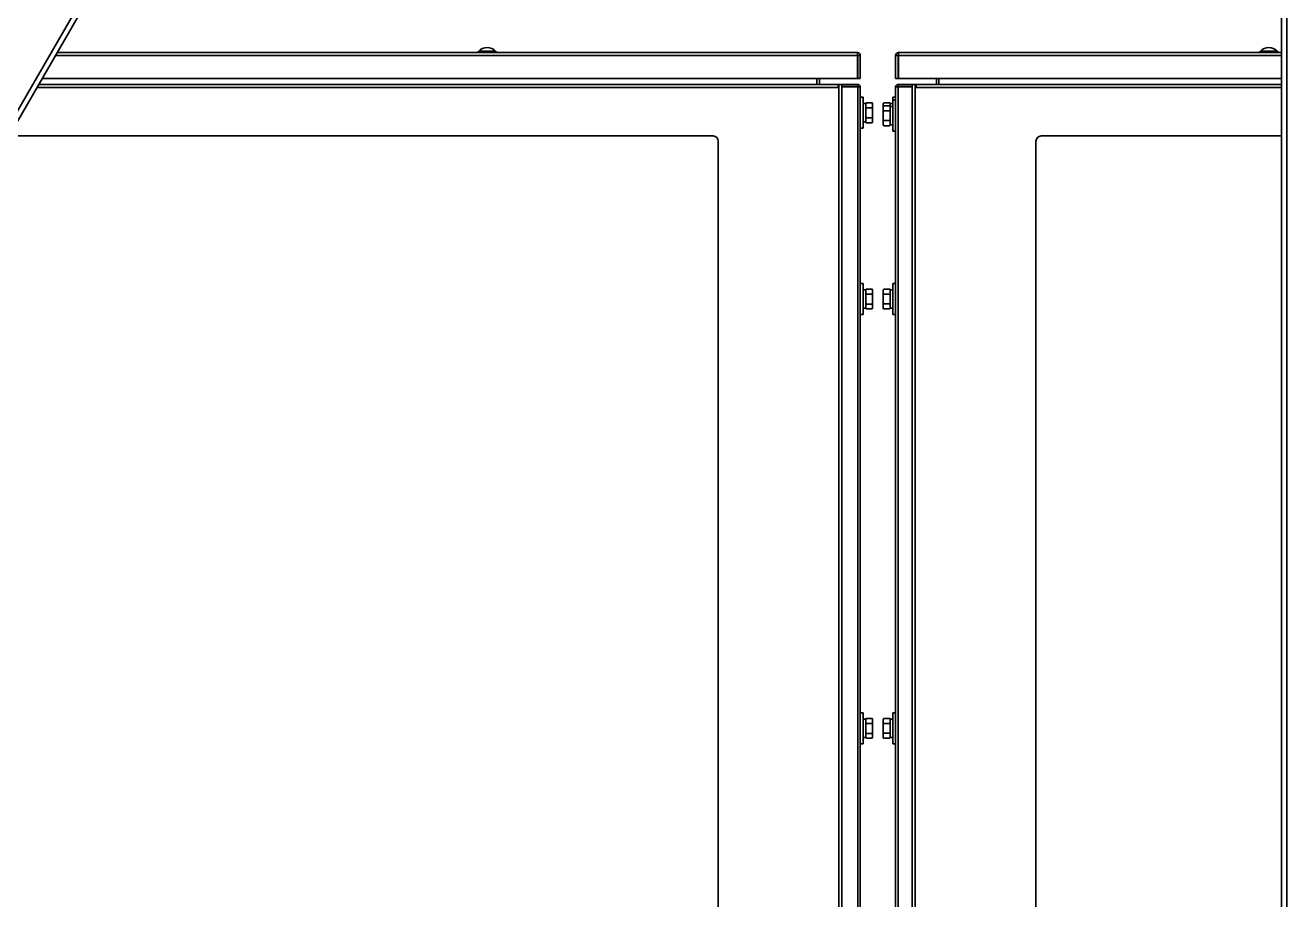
# Model space of a CAD drawing. Header units: millimetres. Extents: x 32496 to 166256, y 3504 to 23939.
# Drawn here: x 73291 to 74025, y 13943 to 14453 of the extents above; entities that cross this region are included whole.
import ezdxf

# ---------------------------------------------------------------- set-up
doc = ezdxf.new("R2010")
doc.units = ezdxf.units.MM
doc.layers.get('0').update_dxf_attribs({"lineweight": 35})

# ---------------------------------------------------------------- blocks, each defined once
blk = doc.blocks.new('8-1250')
at = {"linetype": 'Continuous'}
for p, q in [((-19.13, -33017.31), (477.41, -32157.29)), ((-19.13, -33023.31), (480.87, -32157.29)), ((975.87, -32157.29), (975.87, -34666.29)), ((978.87, -32157.29), (978.87, -34666.29)), ((728.87, -32536.49), (261.94, -32536.49)), ((262.92, -32534.79), (728.87, -32534.79)), ((510.89, -32533.96), (508.53, -32533.96)), ((508.53, -32533.96), (508.53, -32533.96)), ((515.85, -32533.96), (510.89, -32533.96)), ((518.22, -32533.96), (515.85, -32533.96)), ((728.87, -32549.79), (728.87, -32534.79)), ((729.07, -32536.49), (730.57, -32536.49)), ((729.07, -32549.79), (729.07, -32536.49)), ((730.57, -32549.79), (730.57, -32536.49)), ((752.67, -32536.49), (751.17, -32536.49)), ((751.17, -32536.49), (751.17, -32549.79)), ((752.67, -32536.49), (752.67, -32549.79)), ((752.87, -32534.79), (975.87, -32534.79)), ((752.87, -32549.79), (752.87, -32534.79)), ((975.87, -32536.49), (752.87, -32536.49)), ((965.89, -32533.96), (963.53, -32533.96)), ((970.85, -32533.96), (965.89, -32533.96)), ((973.21, -32533.96), (970.85, -32533.96)), ((973.22, -32533.96), (973.21, -32533.96)), ((728.87, -32549.79), (254.26, -32549.79)), ((705.37, -32553.29), (705.37, -32549.79)), ((706.87, -32549.79), (706.87, -32553.29)), ((729.07, -32549.79), (730.57, -32549.79)), ((752.67, -32549.79), (751.17, -32549.79)), ((975.87, -32549.79), (752.87, -32549.79)), ((774.87, -32553.29), (774.87, -32549.79)), ((776.37, -32549.79), (776.37, -32553.29)), ((717.67, -32554.99), (251.26, -32554.99)), ((252.24, -32553.29), (719.87, -32553.29)), ((717.67, -32553.29), (717.67, -32554.99)), ((718.17, -34566.29), (718.17, -32553.29)), ((729.17, -32553.29), (719.87, -32553.29)), ((719.87, -32553.29), (719.87, -34566.29)), ((729.17, -32554.49), (719.87, -32554.49)), ((719.87, -32554.69), (730.57, -32554.69)), ((729.17, -32554.49), (729.17, -32553.29)), ((729.17, -33566.79), (729.17, -32554.69)), ((730.57, -32554.69), (730.57, -32675.66)), ((751.17, -32554.69), (760.87, -32554.69)), ((751.17, -32675.64), (751.17, -32554.69)), ((760.87, -32553.29), (752.57, -32553.29)), ((752.57, -32554.49), (752.57, -32553.29)), ((760.87, -32554.49), (752.57, -32554.49)), ((752.57, -32554.69), (752.57, -33566.79)), ((760.87, -32553.29), (975.87, -32553.29)), ((760.87, -34566.29), (760.87, -32553.29)), ((762.57, -32553.29), (762.57, -34566.29)), ((763.07, -32553.29), (763.07, -32554.99)), ((975.87, -32554.99), (763.07, -32554.99)), ((730.57, -32560.79), (732.17, -32560.79)), ((732.17, -32578.79), (732.17, -32560.79)), ((732.17, -32564.44), (733.77, -32564.44)), ((733.77, -32564.32), (734.07, -32564.02)), ((733.77, -32575.26), (733.77, -32564.32)), ((734.07, -32564.02), (737.47, -32564.02)), ((737.77, -32564.32), (737.47, -32564.02)), ((737.77, -32575.26), (737.77, -32564.32)), ((743.97, -32564.32), (744.24, -32564.04)), ((743.97, -32564.32), (743.97, -32566.07)), ((743.97, -32566.07), (744.24, -32565.79)), ((743.97, -32577.01), (743.97, -32566.07)), ((744.27, -32564.02), (744.24, -32564.04)), ((744.27, -32565.77), (744.24, -32565.79)), ((747.67, -32564.02), (744.27, -32564.02)), ((747.67, -32565.77), (744.27, -32565.77)), ((747.67, -32564.02), (747.7, -32564.04)), ((747.67, -32565.77), (747.7, -32565.79)), ((747.97, -32564.32), (747.7, -32564.04)), ((747.97, -32566.07), (747.7, -32565.79)), ((747.97, -32566.09), (747.97, -32564.32)), ((749.57, -32564.44), (747.97, -32564.44)), ((747.97, -32577.01), (747.97, -32566.07)), ((749.57, -32566.19), (747.97, -32566.19)), ((751.17, -32560.79), (749.57, -32560.79)), ((749.57, -32560.79), (749.57, -32562.54)), ((751.17, -32562.54), (749.57, -32562.54)), ((749.57, -32562.54), (749.57, -32580.54)), ((734.07, -32566.9), (737.47, -32566.9)), ((734.07, -32572.68), (737.47, -32572.68)), ((747.67, -32568.61), (744.27, -32568.61)), ((730.57, -32578.79), (732.17, -32578.79)), ((732.17, -32575.14), (733.77, -32575.14)), ((733.77, -32575.26), (734.07, -32575.56)), ((734.07, -32575.56), (737.47, -32575.56)), ((737.77, -32575.26), (737.47, -32575.56)), ((743.97, -32577.01), (744.24, -32577.28)), ((747.67, -32574.38), (744.27, -32574.38)), ((747.67, -32577.31), (744.27, -32577.31)), ((747.97, -32577.01), (747.7, -32577.28)), ((749.57, -32576.89), (747.97, -32576.89)), ((751.17, -32580.54), (749.57, -32580.54)), ((234.92, -32583.29), (644.87, -32583.29)), ((647.87, -32586.29), (647.87, -33054.29)), ((832.87, -33054.29), (832.87, -32586.29)), ((835.87, -32583.29), (975.87, -32583.29)), ((730.57, -32669.29), (732.17, -32669.29)), ((732.17, -32687.29), (732.17, -32669.29)), ((751.17, -32669.29), (749.57, -32669.29)), ((749.57, -32669.29), (749.57, -32687.29)), ((730.57, -32675.66), (730.57, -32680.92)), ((732.17, -32672.94), (733.77, -32672.94)), ((733.77, -32672.82), (734.07, -32672.52)), ((733.77, -32683.76), (733.77, -32672.82)), ((734.07, -32672.52), (737.47, -32672.52)), ((734.07, -32675.4), (737.47, -32675.4)), ((737.77, -32672.82), (737.47, -32672.52)), ((737.77, -32683.76), (737.77, -32672.82)), ((743.97, -32672.82), (744.24, -32672.54)), ((743.97, -32683.76), (743.97, -32672.82)), ((744.27, -32672.52), (744.24, -32672.54)), ((747.67, -32672.52), (744.27, -32672.52)), ((747.67, -32675.36), (744.27, -32675.36)), ((747.67, -32672.52), (747.7, -32672.54)), ((747.97, -32672.82), (747.7, -32672.54)), ((747.97, -32683.76), (747.97, -32672.82)), ((749.57, -32672.94), (747.97, -32672.94)), ((751.17, -32680.91), (751.17, -32675.64)), ((730.57, -32680.92), (730.57, -32925.66)), ((732.17, -32683.64), (733.77, -32683.64)), ((733.77, -32683.76), (734.07, -32684.06)), ((734.07, -32681.18), (737.47, -32681.18)), ((737.77, -32683.76), (737.47, -32684.06)), ((743.97, -32683.76), (744.24, -32684.03)), ((747.67, -32681.13), (744.27, -32681.13)), ((747.97, -32683.76), (747.7, -32684.03)), ((749.57, -32683.64), (747.97, -32683.64)), ((751.17, -32925.64), (751.17, -32680.91)), ((730.57, -32687.29), (732.17, -32687.29)), ((734.07, -32684.06), (737.47, -32684.06)), ((747.67, -32684.06), (744.27, -32684.06)), ((751.17, -32687.29), (749.57, -32687.29)), ((730.57, -32919.29), (732.17, -32919.29)), ((730.57, -32925.66), (730.57, -32930.92)), ((732.17, -32937.29), (732.17, -32919.29)), ((732.17, -32922.94), (733.77, -32922.94)), ((733.77, -32922.82), (734.07, -32922.52)), ((733.77, -32933.76), (733.77, -32922.82)), ((734.07, -32922.52), (737.47, -32922.52)), ((734.07, -32925.4), (737.47, -32925.4)), ((737.77, -32922.82), (737.47, -32922.52)), ((737.77, -32933.76), (737.77, -32922.82)), ((743.97, -32922.82), (744.24, -32922.54)), ((743.97, -32933.76), (743.97, -32922.82)), ((744.27, -32922.52), (744.24, -32922.54)), ((747.67, -32922.52), (744.27, -32922.52)), ((747.67, -32925.36), (744.27, -32925.36)), ((747.67, -32922.52), (747.7, -32922.54)), ((747.97, -32922.82), (747.7, -32922.54)), ((747.97, -32933.76), (747.97, -32922.82)), ((749.57, -32922.94), (747.97, -32922.94)), ((751.17, -32919.29), (749.57, -32919.29)), ((749.57, -32919.29), (749.57, -32937.29)), ((751.17, -32930.91), (751.17, -32925.64)), ((730.57, -32930.92), (730.57, -33175.66)), ((732.17, -32933.64), (733.77, -32933.64)), ((734.07, -32931.18), (737.47, -32931.18)), ((747.67, -32931.13), (744.27, -32931.13)), ((749.57, -32933.64), (747.97, -32933.64)), ((751.17, -33175.64), (751.17, -32930.91)), ((730.57, -32937.29), (732.17, -32937.29)), ((733.77, -32933.76), (734.07, -32934.06)), ((734.07, -32934.06), (737.47, -32934.06)), ((737.77, -32933.76), (737.47, -32934.06)), ((743.97, -32933.76), (744.24, -32934.03)), ((747.67, -32934.06), (744.27, -32934.06)), ((747.97, -32933.76), (747.7, -32934.03)), ((751.17, -32937.29), (749.57, -32937.29))]:
    blk.add_line(p, q, dxfattribs=at)
for centre, radius, start, end in [((506.66, -32532.29), 2.5, 270, 318.18969), ((513.37, -32538.29), 6.5, 41.81031, 138.18969), ((520.08, -32532.29), 2.5, 221.81031, 270), ((728.87, -32536.49), 1.7, 0, 90), ((728.87, -32536.49), 0.2, 0, 90), ((752.87, -32536.49), 1.7, 90, 180), ((752.87, -32536.49), 0.2, 90, 180), ((961.66, -32532.29), 2.5, 270, 318.18969), ((968.37, -32538.29), 6.5, 41.81031, 138.18969), ((975.08, -32532.29), 2.5, 221.81031, 270), ((729.17, -32554.69), 1.4, 0, 90), ((729.17, -32554.69), 0.2, 0, 90), ((752.57, -32554.69), 1.4, 90, 180), ((752.57, -32554.69), 0.2, 90, 180), ((735.01, -32566.59), 3.56, 39.13645, 39.50132), ((736.53, -32572.99), 3.56, 219.13644, 219.50078), ((746.79, -32574.72), 3.61, 218.71028, 219.13391), ((748.11, -32573.53), 5.39, 224.12457, 224.56524), ((743.84, -32573.53), 5.38, 315.43477, 315.87545), ((745.16, -32574.72), 3.61, 320.8641, 321.28972), ((644.87, -32586.29), 3, 0, 90), ((835.87, -32586.29), 3, 90, 180), ((735.01, -32675.09), 3.56, 39.13645, 39.50132), ((736.53, -32681.49), 3.56, 219.13644, 219.50078), ((746.79, -32681.47), 3.61, 218.71028, 219.13391), ((748.11, -32680.28), 5.39, 224.12457, 224.56524), ((743.84, -32680.28), 5.38, 315.43477, 315.87545), ((745.16, -32681.47), 3.61, 320.8641, 321.28972), ((735.01, -32925.09), 3.56, 39.13645, 39.50132), ((736.53, -32931.49), 3.56, 219.13644, 219.50078), ((746.79, -32931.47), 3.61, 218.71028, 219.13391), ((745.16, -32931.47), 3.61, 320.8641, 321.28972), ((748.11, -32930.28), 5.39, 224.12457, 224.56524), ((743.84, -32930.28), 5.38, 315.43477, 315.87545)]:
    blk.add_arc(centre, radius, start, end, dxfattribs=at)
for points, knots in [([(733.77, -32564.35), (733.8, -32564.32), (733.89, -32564.2), (733.99, -32564.09), (734.07, -32564.02)], [0, 0, 0, 0, 0.244558, 1, 1, 1, 1]), ([(737.76, -32564.33), (737.74, -32564.3), (737.64, -32564.19), (737.55, -32564.09), (737.47, -32564.02)], [0, 0, 0, 0, 0.244878, 1, 1, 1, 1]), ([(744.24, -32564.04), (744.22, -32564.07), (744.13, -32564.16), (744.04, -32564.26), (743.97, -32564.34)], [0, 0, 0, 0, 0.255063, 1, 1, 1, 1]), ([(744.24, -32565.79), (744.22, -32565.82), (744.13, -32565.91), (744.04, -32566.01), (743.97, -32566.09)], [0, 0, 0, 0, 0.255063, 1, 1, 1, 1]), ([(747.7, -32564.04), (747.73, -32564.07), (747.82, -32564.16), (747.91, -32564.26), (747.97, -32564.34)], [0, 0, 0, 0, 0.255062, 1, 1, 1, 1]), ([(747.7, -32565.79), (747.73, -32565.82), (747.82, -32565.91), (747.91, -32566.01), (747.97, -32566.09)], [0, 0, 0, 0, 0.255062, 1, 1, 1, 1]), ([(734.07, -32566.9), (734.05, -32566.88), (733.94, -32566.77), (733.84, -32566.66), (733.77, -32566.57)], [0, 0, 0, 0, 0.255352, 1, 1, 1, 1]), ([(733.77, -32573.01), (733.8, -32572.98), (733.89, -32572.86), (733.99, -32572.76), (734.07, -32572.68)], [0, 0, 0, 0, 0.244558, 1, 1, 1, 1]), ([(737.47, -32566.9), (737.5, -32566.88), (737.6, -32566.77), (737.7, -32566.66), (737.77, -32566.57)], [0, 0, 0, 0, 0.255353, 1, 1, 1, 1]), ([(737.77, -32573.01), (737.75, -32572.98), (737.65, -32572.86), (737.55, -32572.76), (737.47, -32572.68)], [0, 0, 0, 0, 0.244558, 1, 1, 1, 1]), ([(743.97, -32568.28), (744, -32568.31), (744.09, -32568.42), (744.19, -32568.53), (744.27, -32568.61)], [0, 0, 0, 0, 0.244408, 1, 1, 1, 1]), ([(747.97, -32568.28), (747.95, -32568.31), (747.85, -32568.42), (747.75, -32568.53), (747.67, -32568.61)], [0, 0, 0, 0, 0.244408, 1, 1, 1, 1]), ([(734.07, -32575.56), (734.05, -32575.54), (733.95, -32575.44), (733.85, -32575.33), (733.79, -32575.25)], [0, 0, 0, 0, 0.255041, 1, 1, 1, 1]), ([(737.47, -32575.56), (737.5, -32575.54), (737.6, -32575.43), (737.7, -32575.32), (737.77, -32575.23)], [0, 0, 0, 0, 0.255353, 1, 1, 1, 1]), ([(744.27, -32574.38), (744.25, -32574.41), (744.14, -32574.52), (744.04, -32574.63), (743.97, -32574.72)], [0, 0, 0, 0, 0.255212, 1, 1, 1, 1]), ([(743.99, -32577), (744.01, -32577.02), (744.09, -32577.12), (744.18, -32577.21), (744.24, -32577.28)], [0, 0, 0, 0, 0.245496, 1, 1, 1, 1]), ([(747.67, -32574.38), (747.7, -32574.41), (747.8, -32574.52), (747.9, -32574.63), (747.97, -32574.72)], [0, 0, 0, 0, 0.255211, 1, 1, 1, 1]), ([(747.96, -32577), (747.94, -32577.02), (747.85, -32577.12), (747.77, -32577.21), (747.7, -32577.28)], [0, 0, 0, 0, 0.245497, 1, 1, 1, 1]), ([(733.77, -32672.85), (733.8, -32672.82), (733.89, -32672.7), (733.99, -32672.59), (734.07, -32672.52)], [0, 0, 0, 0, 0.244558, 1, 1, 1, 1]), ([(734.07, -32675.4), (734.05, -32675.38), (733.94, -32675.27), (733.84, -32675.16), (733.77, -32675.07)], [0, 0, 0, 0, 0.255352, 1, 1, 1, 1]), ([(737.76, -32672.83), (737.74, -32672.8), (737.64, -32672.69), (737.55, -32672.59), (737.47, -32672.52)], [0, 0, 0, 0, 0.244878, 1, 1, 1, 1]), ([(737.47, -32675.4), (737.5, -32675.38), (737.6, -32675.27), (737.7, -32675.16), (737.77, -32675.07)], [0, 0, 0, 0, 0.255353, 1, 1, 1, 1]), ([(744.24, -32672.54), (744.22, -32672.57), (744.13, -32672.66), (744.04, -32672.76), (743.97, -32672.84)], [0, 0, 0, 0, 0.255063, 1, 1, 1, 1]), ([(743.97, -32675.03), (744, -32675.06), (744.09, -32675.17), (744.19, -32675.28), (744.27, -32675.36)], [0, 0, 0, 0, 0.244408, 1, 1, 1, 1]), ([(747.97, -32675.03), (747.95, -32675.06), (747.85, -32675.17), (747.75, -32675.28), (747.67, -32675.36)], [0, 0, 0, 0, 0.244408, 1, 1, 1, 1]), ([(747.7, -32672.54), (747.73, -32672.57), (747.82, -32672.66), (747.91, -32672.76), (747.97, -32672.84)], [0, 0, 0, 0, 0.255062, 1, 1, 1, 1]), ([(733.77, -32681.51), (733.8, -32681.48), (733.89, -32681.36), (733.99, -32681.26), (734.07, -32681.18)], [0, 0, 0, 0, 0.244558, 1, 1, 1, 1]), ([(734.07, -32684.06), (734.05, -32684.04), (733.95, -32683.94), (733.85, -32683.83), (733.79, -32683.75)], [0, 0, 0, 0, 0.255041, 1, 1, 1, 1]), ([(737.77, -32681.51), (737.75, -32681.48), (737.65, -32681.36), (737.55, -32681.26), (737.47, -32681.18)], [0, 0, 0, 0, 0.244558, 1, 1, 1, 1]), ([(737.47, -32684.06), (737.5, -32684.04), (737.6, -32683.93), (737.7, -32683.82), (737.77, -32683.73)], [0, 0, 0, 0, 0.255353, 1, 1, 1, 1]), ([(744.27, -32681.13), (744.25, -32681.16), (744.14, -32681.27), (744.04, -32681.38), (743.97, -32681.47)], [0, 0, 0, 0, 0.255212, 1, 1, 1, 1]), ([(743.99, -32683.75), (744.01, -32683.77), (744.09, -32683.87), (744.18, -32683.96), (744.24, -32684.03)], [0, 0, 0, 0, 0.245496, 1, 1, 1, 1]), ([(747.67, -32681.13), (747.7, -32681.16), (747.8, -32681.27), (747.9, -32681.38), (747.97, -32681.47)], [0, 0, 0, 0, 0.255211, 1, 1, 1, 1]), ([(747.96, -32683.75), (747.94, -32683.77), (747.85, -32683.87), (747.77, -32683.96), (747.7, -32684.03)], [0, 0, 0, 0, 0.245497, 1, 1, 1, 1]), ([(733.77, -32922.85), (733.8, -32922.82), (733.89, -32922.7), (733.99, -32922.59), (734.07, -32922.52)], [0, 0, 0, 0, 0.244558, 1, 1, 1, 1]), ([(734.07, -32925.4), (734.05, -32925.38), (733.94, -32925.27), (733.84, -32925.16), (733.77, -32925.07)], [0, 0, 0, 0, 0.255352, 1, 1, 1, 1]), ([(737.76, -32922.83), (737.74, -32922.8), (737.64, -32922.69), (737.55, -32922.59), (737.47, -32922.52)], [0, 0, 0, 0, 0.244878, 1, 1, 1, 1]), ([(737.47, -32925.4), (737.5, -32925.38), (737.6, -32925.27), (737.7, -32925.16), (737.77, -32925.07)], [0, 0, 0, 0, 0.255353, 1, 1, 1, 1]), ([(744.24, -32922.54), (744.22, -32922.57), (744.13, -32922.66), (744.04, -32922.76), (743.97, -32922.84)], [0, 0, 0, 0, 0.255063, 1, 1, 1, 1]), ([(743.97, -32925.03), (744, -32925.06), (744.09, -32925.17), (744.19, -32925.28), (744.27, -32925.36)], [0, 0, 0, 0, 0.244408, 1, 1, 1, 1]), ([(747.97, -32925.03), (747.95, -32925.06), (747.85, -32925.17), (747.75, -32925.28), (747.67, -32925.36)], [0, 0, 0, 0, 0.244408, 1, 1, 1, 1]), ([(747.7, -32922.54), (747.73, -32922.57), (747.82, -32922.66), (747.91, -32922.76), (747.97, -32922.84)], [0, 0, 0, 0, 0.255062, 1, 1, 1, 1]), ([(733.77, -32931.51), (733.8, -32931.48), (733.89, -32931.36), (733.99, -32931.26), (734.07, -32931.18)], [0, 0, 0, 0, 0.244558, 1, 1, 1, 1]), ([(734.07, -32934.06), (734.05, -32934.04), (733.95, -32933.94), (733.85, -32933.83), (733.79, -32933.75)], [0, 0, 0, 0, 0.255041, 1, 1, 1, 1]), ([(737.77, -32931.51), (737.75, -32931.48), (737.65, -32931.36), (737.55, -32931.26), (737.47, -32931.18)], [0, 0, 0, 0, 0.244558, 1, 1, 1, 1]), ([(737.47, -32934.06), (737.5, -32934.04), (737.6, -32933.93), (737.7, -32933.82), (737.77, -32933.73)], [0, 0, 0, 0, 0.255353, 1, 1, 1, 1]), ([(744.27, -32931.13), (744.25, -32931.16), (744.14, -32931.27), (744.04, -32931.38), (743.97, -32931.47)], [0, 0, 0, 0, 0.255212, 1, 1, 1, 1]), ([(743.99, -32933.75), (744.01, -32933.77), (744.09, -32933.87), (744.18, -32933.96), (744.24, -32934.03)], [0, 0, 0, 0, 0.245496, 1, 1, 1, 1]), ([(747.67, -32931.13), (747.7, -32931.16), (747.8, -32931.27), (747.9, -32931.38), (747.97, -32931.47)], [0, 0, 0, 0, 0.255211, 1, 1, 1, 1]), ([(747.96, -32933.75), (747.94, -32933.77), (747.85, -32933.87), (747.77, -32933.96), (747.7, -32934.03)], [0, 0, 0, 0, 0.245497, 1, 1, 1, 1])]:
    blk.add_open_spline(points, degree=3, knots=knots, dxfattribs=at)
for points in [[(733.77, -32567.56), (733.86, -32567.34), (733.96, -32567.12), (734.07, -32566.9)], [(734.07, -32572.68), (733.96, -32572.46), (733.86, -32572.24), (733.77, -32572.02)], [(737.77, -32567.56), (737.68, -32567.34), (737.58, -32567.12), (737.47, -32566.9)], [(737.47, -32572.68), (737.58, -32572.46), (737.68, -32572.24), (737.77, -32572.02)], [(744.27, -32568.61), (744.16, -32568.82), (744.06, -32569.04), (743.97, -32569.27)], [(743.97, -32573.72), (744.06, -32573.95), (744.16, -32574.17), (744.27, -32574.38)], [(747.67, -32568.61), (747.78, -32568.82), (747.88, -32569.04), (747.97, -32569.27)], [(747.97, -32573.72), (747.88, -32573.95), (747.78, -32574.17), (747.67, -32574.38)], [(733.77, -32676.06), (733.86, -32675.84), (733.96, -32675.62), (734.07, -32675.4)], [(737.77, -32676.06), (737.68, -32675.84), (737.58, -32675.62), (737.47, -32675.4)], [(744.27, -32675.36), (744.16, -32675.57), (744.06, -32675.79), (743.97, -32676.02)], [(747.67, -32675.36), (747.78, -32675.57), (747.88, -32675.79), (747.97, -32676.02)], [(734.07, -32681.18), (733.96, -32680.96), (733.86, -32680.74), (733.77, -32680.52)], [(737.47, -32681.18), (737.58, -32680.96), (737.68, -32680.74), (737.77, -32680.52)], [(743.97, -32680.47), (744.06, -32680.7), (744.16, -32680.92), (744.27, -32681.13)], [(747.97, -32680.47), (747.88, -32680.7), (747.78, -32680.92), (747.67, -32681.13)], [(733.77, -32926.06), (733.86, -32925.84), (733.96, -32925.62), (734.07, -32925.4)], [(737.77, -32926.06), (737.68, -32925.84), (737.58, -32925.62), (737.47, -32925.4)], [(744.27, -32925.36), (744.16, -32925.57), (744.06, -32925.79), (743.97, -32926.02)], [(747.67, -32925.36), (747.78, -32925.57), (747.88, -32925.79), (747.97, -32926.02)], [(734.07, -32931.18), (733.96, -32930.96), (733.86, -32930.74), (733.77, -32930.52)], [(737.47, -32931.18), (737.58, -32930.96), (737.68, -32930.74), (737.77, -32930.52)], [(743.97, -32930.47), (744.06, -32930.7), (744.16, -32930.92), (744.27, -32931.13)], [(747.97, -32930.47), (747.88, -32930.7), (747.78, -32930.92), (747.67, -32931.13)]]:
    blk.add_open_spline(points, degree=3, dxfattribs=at)

msp = doc.modelspace()

# ---------------------------------------------------------------- block references
at = {"color": 6}
msp.add_blockref('8-1250', (73046.131, 46971.457), dxfattribs=at)

doc.saveas('drawing.dxf')
